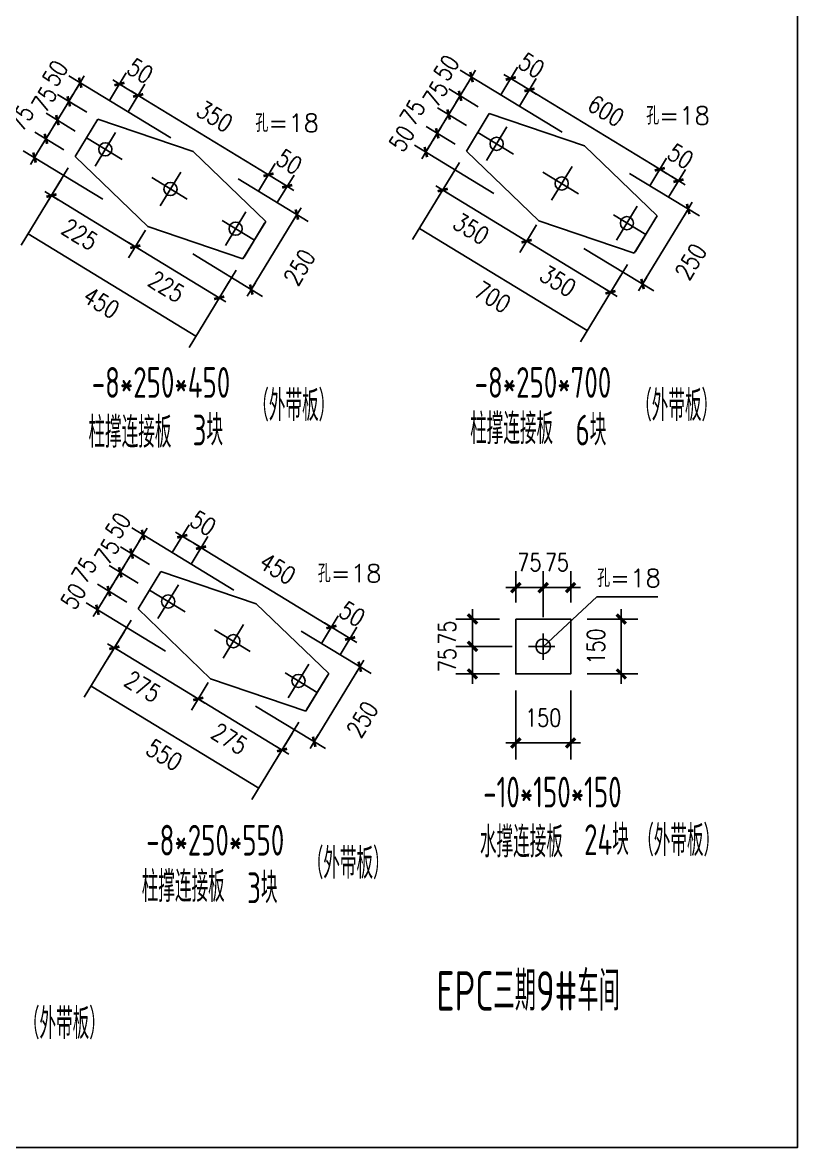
# Model space of a CAD drawing. Header units: millimetres. Extents: x 2451220 to 4527627, y -5186613 to -1639140.
# Drawn here: x 2470465 to 2474703, y -1703288 to -1697136 of the extents above; entities that cross this region are included whole.
import ezdxf

# ---------------------------------------------------------------- set-up
doc = ezdxf.new("R2010")
doc.units = ezdxf.units.MM
doc.header["$LTSCALE"] = 1000
doc.header["$PDMODE"] = 34
doc.linetypes.add('CENTER', pattern=[50.8, 31.75, -6.35, 6.35, -6.35])
doc.layers.add('轴线层', color=1, linetype='CENTER', lineweight=15)
doc.layers.add('钢架', color=7, linetype='Continuous', lineweight=25)
doc.styles.add('DIM_FONT', font='simplex.shx', dxfattribs={"width": 0.8, "bigfont": 'hztxt.shx'})
doc.styles.add('hz', font='gbenor.shx', dxfattribs={"width": 0.75, "height": 100, "bigfont": 'gbcbig.shx'})
doc.styles.get("Standard").update_dxf_attribs({"font": 'txt', "bigfont": 'gbcbig.shx'})
doc.dimstyles.new('WGH(2)', dxfattribs={"dimscale": 1.2, "dimtxt": 100, "dimasz": 0.5, "dimexe": 75, "dimexo": 75, "dimgap": 75, "dimtad": 1, "dimdec": 0, "dimlfac": 0.5, "dimzin": 0, "dimdsep": 46, "dimtxsty": 'DIM_FONT', "dimblk1": '_DIMX', "dimblk2": '_DIMX', "dimsah": 1, "dimcen": 0.09, "dimclrd": 3, "dimclre": 3, "dimclrt": 7, "dimadec": 0, "dimazin": 0, "dimtfac": 1, "dimtdec": 0, "dimtix": 1, "dimtmove": 2, "dimatfit": 3, "dimldrblk": '_DIMX', "dimfxl": 1, "dimtolj": 1, "dimtzin": 0, "dimarcsym": 0})

# ---------------------------------------------------------------- blocks, each defined once
blk = doc.blocks.new('_DIMX')
blk.add_line((-150, 0), (150, 0))
at = {"const_width": 50}
blk.add_lwpolyline([(-70, -70), (70, 70)], dxfattribs=at)
blk = doc.blocks.new('*D1332')
at = {"color": 3, "lineweight": -2}
for p, q in [((2473072.5, -1700398.4), (2472835.3, -1700398.4)), ((2472925.3, -1700398), (2472925.3, -1700397.6)), ((2472925.3, -1700398.4), (2472925.3, -1700547.7)), ((2473141.7, -1700547.7), (2472835.3, -1700547.7)), ((2472925.3, -1700548.1), (2472925.3, -1700548.5))]:
    blk.add_line(p, q, dxfattribs=at)
at = {"layer": 'Defpoints', "color": 0}
for p in [(2473162.5, -1700398.4), (2472925.3, -1700547.7), (2473231.7, -1700547.7)]:
    blk.add_point(p, dxfattribs=at)
at = {"color": 3, "lineweight": -2, "xscale": 0.36, "yscale": 0.36, "zscale": 0.36}
for p, rotation in [((2472925.3, -1700398.4), 270), ((2472925.3, -1700547.7), 90)]:
    blk.add_blockref('_DIMX', p, dxfattribs=dict(at, rotation=rotation))
at = {"color": 7, "insert": (2472787.3, -1700473), "char_height": 96, "attachment_point": 5, "rotation": 90, "style": 'DIM_FONT'}
blk.add_mtext('\\A1;75', dxfattribs=at)
blk = doc.blocks.new('*D1333')
at = {"color": 3, "lineweight": -2}
for p, q in [((2473141.7, -1700547.7), (2472835.3, -1700547.7)), ((2472925.3, -1700547.4), (2472925.3, -1700547)), ((2472925.3, -1700547.7), (2472925.3, -1700698.4)), ((2473072.5, -1700698.4), (2472835.3, -1700698.4)), ((2472925.3, -1700698.7), (2472925.3, -1700699.1))]:
    blk.add_line(p, q, dxfattribs=at)
at = {"layer": 'Defpoints', "color": 0}
for p in [(2473231.7, -1700547.7), (2472925.3, -1700698.4), (2473162.5, -1700698.4)]:
    blk.add_point(p, dxfattribs=at)
at = {"color": 3, "lineweight": -2, "xscale": 0.36, "yscale": 0.36, "zscale": 0.36}
for p, rotation in [((2472925.3, -1700547.7), 270), ((2472925.3, -1700698.4), 90)]:
    blk.add_blockref('_DIMX', p, dxfattribs=dict(at, rotation=rotation))
at = {"color": 7, "insert": (2472787.3, -1700623), "char_height": 96, "attachment_point": 5, "rotation": 90, "style": 'DIM_FONT'}
blk.add_mtext('\\A1;75', dxfattribs=at)
blk = doc.blocks.new('*D1334')
at = {"color": 3, "lineweight": -2}
for p, q in [((2473162.5, -1700308.4), (2473162.5, -1700136.3)), ((2473312, -1700387.7), (2473312, -1700136.3)), ((2473162.1, -1700226.3), (2473161.7, -1700226.3)), ((2473162.5, -1700226.3), (2473312, -1700226.3)), ((2473312.3, -1700226.3), (2473312.7, -1700226.3))]:
    blk.add_line(p, q, dxfattribs=at)
at = {"layer": 'Defpoints', "color": 0}
for p in [(2473312, -1700226.3), (2473162.5, -1700398.4), (2473312, -1700477.7)]:
    blk.add_point(p, dxfattribs=at)
at = {"color": 3, "lineweight": -2, "xscale": 0.36, "yscale": 0.36, "zscale": 0.36}
blk.add_blockref('_DIMX', (2473162.5, -1700226.3), dxfattribs=at)
at = {"color": 3, "lineweight": -2, "xscale": 0.36, "yscale": 0.36, "zscale": 0.36, "rotation": 180}
blk.add_blockref('_DIMX', (2473312, -1700226.3), dxfattribs=at)
at = {"color": 7, "insert": (2473237.2, -1700088.3), "char_height": 96, "attachment_point": 5, "style": 'DIM_FONT'}
blk.add_mtext('\\A1;75', dxfattribs=at)
blk = doc.blocks.new('*D1335')
at = {"color": 3, "lineweight": -2}
for p, q in [((2473312, -1700387.7), (2473312, -1700136.3)), ((2473462.5, -1700308.4), (2473462.5, -1700136.3)), ((2473311.6, -1700226.3), (2473311.3, -1700226.3)), ((2473312, -1700226.3), (2473462.5, -1700226.3)), ((2473462.8, -1700226.3), (2473463.2, -1700226.3))]:
    blk.add_line(p, q, dxfattribs=at)
at = {"layer": 'Defpoints', "color": 0}
for p in [(2473462.5, -1700226.3), (2473462.5, -1700398.4), (2473312, -1700477.7)]:
    blk.add_point(p, dxfattribs=at)
at = {"color": 3, "lineweight": -2, "xscale": 0.36, "yscale": 0.36, "zscale": 0.36}
blk.add_blockref('_DIMX', (2473312, -1700226.3), dxfattribs=at)
at = {"color": 3, "lineweight": -2, "xscale": 0.36, "yscale": 0.36, "zscale": 0.36, "rotation": 180}
blk.add_blockref('_DIMX', (2473462.5, -1700226.3), dxfattribs=at)
at = {"color": 7, "insert": (2473387.2, -1700088.3), "char_height": 96, "attachment_point": 5, "style": 'DIM_FONT'}
blk.add_mtext('\\A1;75', dxfattribs=at)
blk = doc.blocks.new('*D1336')
at = {"color": 3, "lineweight": -2}
for p, q in [((2473162.5, -1700788.4), (2473162.5, -1701165.9)), ((2473462.5, -1700788.4), (2473462.5, -1701165.9)), ((2473162.1, -1701075.9), (2473161.7, -1701075.9)), ((2473462.5, -1701075.9), (2473162.5, -1701075.9)), ((2473462.8, -1701075.9), (2473463.2, -1701075.9))]:
    blk.add_line(p, q, dxfattribs=at)
at = {"layer": 'Defpoints', "color": 0}
for p in [(2473162.5, -1700698.4), (2473462.5, -1700698.4), (2473162.5, -1701075.9)]:
    blk.add_point(p, dxfattribs=at)
at = {"color": 3, "lineweight": -2, "xscale": 0.36, "yscale": 0.36, "zscale": 0.36}
blk.add_blockref('_DIMX', (2473162.5, -1701075.9), dxfattribs=at)
at = {"color": 3, "lineweight": -2, "xscale": 0.36, "yscale": 0.36, "zscale": 0.36, "rotation": 180}
blk.add_blockref('_DIMX', (2473462.5, -1701075.9), dxfattribs=at)
at = {"color": 7, "insert": (2473312.5, -1700937.9), "char_height": 96, "attachment_point": 5, "style": 'DIM_FONT'}
blk.add_mtext('\\A1;150', dxfattribs=at)
blk = doc.blocks.new('*D1337')
at = {"color": 3, "lineweight": -2}
for p, q in [((2473552.5, -1700398.4), (2473829.3, -1700398.4)), ((2473739.3, -1700398), (2473739.3, -1700397.6)), ((2473739.3, -1700698.4), (2473739.3, -1700398.4)), ((2473552.5, -1700698.4), (2473829.3, -1700698.4)), ((2473739.3, -1700698.7), (2473739.3, -1700699.1))]:
    blk.add_line(p, q, dxfattribs=at)
at = {"layer": 'Defpoints', "color": 0}
for p in [(2473462.5, -1700398.4), (2473739.3, -1700398.4), (2473462.5, -1700698.4)]:
    blk.add_point(p, dxfattribs=at)
at = {"color": 3, "lineweight": -2, "xscale": 0.36, "yscale": 0.36, "zscale": 0.36}
for p, rotation in [((2473739.3, -1700398.4), 270), ((2473739.3, -1700698.4), 90)]:
    blk.add_blockref('_DIMX', p, dxfattribs=dict(at, rotation=rotation))
at = {"color": 7, "insert": (2473601.3, -1700548.4), "char_height": 96, "attachment_point": 5, "rotation": 90, "style": 'DIM_FONT'}
blk.add_mtext('\\A1;150', dxfattribs=at)

msp = doc.modelspace()

# ---------------------------------------------------------------- linework, layer by layer
at = {"color": 3}
for p, q in [((2470940, -1697562), (2471032.1, -1697410.8)), ((2473415.8, -1697736.3), (2472858.7, -1697396.9)), ((2473079.9, -1697531.7), (2473172.1, -1697380.5)), ((2470717.8, -1697567.2), (2470780.2, -1697464.7)), ((2471275.8, -1697766.7), (2470718.7, -1697427.2)), ((2470780.4, -1697464.5), (2470780.5, -1697464.2)), ((2470994.4, -1697472.2), (2470994.2, -1697472)), ((2470994.7, -1697472.3), (2471097.1, -1697534.7)), ((2471042.5, -1697624.5), (2471134.6, -1697473.3)), ((2471042.5, -1697624.5), (2471134.6, -1697473.3)), ((2472857.7, -1697536.8), (2472920.2, -1697434.3)), ((2472920.3, -1697434.1), (2472920.4, -1697433.9)), ((2473134.3, -1697441.8), (2473134.1, -1697441.7)), ((2473134.6, -1697442), (2473237.1, -1697504.4)), ((2473182.4, -1697594.1), (2473274.5, -1697442.9)), ((2473182.4, -1697594.1), (2473274.5, -1697442.9)), ((2470816.1, -1697627.1), (2470656.3, -1697529.7)), ((2470754.6, -1697589.6), (2470656.3, -1697529.7)), ((2471097.4, -1697534.9), (2471097.6, -1697535)), ((2471097.4, -1697534.9), (2471809.6, -1697968.8)), ((2472795.3, -1697639.3), (2472857.7, -1697536.8)), ((2472956, -1697596.7), (2472796.2, -1697499.4)), ((2472894.5, -1697559.2), (2472796.2, -1697499.4)), ((2472857.6, -1697537.1), (2472857.4, -1697537.3)), ((2472857.9, -1697536.6), (2472858, -1697536.3)), ((2473237.3, -1697504.5), (2473237.6, -1697504.7)), ((2473237.3, -1697504.5), (2473949.5, -1697938.4)), ((2470655.3, -1697669.7), (2470717.8, -1697567.2)), ((2470717.6, -1697567.4), (2470717.5, -1697567.7)), ((2470717.9, -1697566.9), (2470718.1, -1697566.7)), ((2470753.6, -1697729.5), (2470593.9, -1697632.2)), ((2470753.6, -1697729.5), (2470593.9, -1697632.2)), ((2472732.8, -1697741.8), (2472795.3, -1697639.3)), ((2472893.6, -1697699.2), (2472733.8, -1697601.8)), ((2472893.6, -1697699.2), (2472733.8, -1697601.8)), ((2472795.1, -1697639.6), (2472795, -1697639.8)), ((2472795.4, -1697639.1), (2472795.6, -1697638.8)), ((2470592.9, -1697772.1), (2470655.3, -1697669.7)), ((2470655.2, -1697669.9), (2470655, -1697670.1)), ((2470655.5, -1697669.4), (2470655.6, -1697669.2)), ((2472831.1, -1697801.7), (2472671.4, -1697704.3)), ((2470592.9, -1697772.1), (2470530.5, -1697874.6)), ((2470691.2, -1697832), (2470531.4, -1697734.7)), ((2472732.8, -1697741.8), (2472670.4, -1697844.3)), ((2470903.1, -1698101.6), (2470469, -1697837.1)), ((2473043, -1698071.3), (2472608.9, -1697806.8)), ((2471755.1, -1698058.7), (2471847.3, -1697907.5)), ((2471755.1, -1698058.7), (2471847.3, -1697907.5)), ((2472855.1, -1697900.6), (2472597.8, -1698322.9)), ((2473895.1, -1698028.3), (2473987.2, -1697877.1)), ((2473895.1, -1698028.3), (2473987.2, -1697877.1)), ((2470715.2, -1697931), (2470457.9, -1698353.3)), ((2471809.6, -1697968.8), (2471809.3, -1697968.6)), ((2471809.8, -1697968.9), (2471912.3, -1698031.4)), ((2471857.6, -1698121.1), (2471949.7, -1697969.9)), ((2472817.7, -1697962.1), (2472725.4, -1698113.5)), ((2473784.8, -1697960.9), (2474166.7, -1698193.2)), ((2473949.5, -1697938.4), (2473949.2, -1697938.3)), ((2473949.7, -1697938.6), (2474052.2, -1698001)), ((2473997.5, -1698090.8), (2474089.7, -1697939.5)), ((2470677.7, -1697992.4), (2470585.5, -1698143.8)), ((2471644.8, -1697991.3), (2472026.8, -1698223.6)), ((2471912.5, -1698031.5), (2471912.8, -1698031.7)), ((2474052.5, -1698001.2), (2474052.7, -1698001.3)), ((2470623.2, -1698082.5), (2471081.4, -1698361.8)), ((2472763.1, -1698052.2), (2473221.4, -1698331.4)), ((2471965.1, -1698186.4), (2471716, -1698596)), ((2474105, -1698156.1), (2473855.9, -1698565.7)), ((2471136.5, -1698272), (2471044.2, -1698423.4)), ((2471136.5, -1698272), (2471044.2, -1698423.4)), ((2472635.5, -1698261.6), (2473552.7, -1698820.4)), ((2473276.4, -1698241.7), (2473184.1, -1698393.1)), ((2473276.4, -1698241.7), (2473184.1, -1698393.1)), ((2470495.6, -1698291.9), (2471412.7, -1698850.7)), ((2473221.9, -1698331.7), (2473680.2, -1698611)), ((2471081.9, -1698362.1), (2471540.2, -1698641.4)), ((2473535.3, -1698371), (2473917.3, -1698603.3)), ((2471395.4, -1698401.3), (2471777.3, -1698633.7)), ((2473772.8, -1698459.7), (2473515.5, -1698882)), ((2471632.8, -1698490), (2471375.5, -1698912.4)), ((2473735.3, -1698521.2), (2473643, -1698672.7)), ((2471595.4, -1698551.5), (2471503, -1698703)), ((2471061.8, -1700040.2), (2471124.2, -1699937.7)), ((2471619.8, -1700239.6), (2471062.7, -1699900.2)), ((2471124.4, -1699937.4), (2471124.5, -1699937.2)), ((2471284, -1700035), (2471376.1, -1699883.8)), ((2471338.4, -1699945.1), (2471338.2, -1699945)), ((2471338.6, -1699945.3), (2471441.1, -1700007.7)), ((2471386.5, -1700097.5), (2471478.6, -1699946.2)), ((2471386.5, -1700097.5), (2471478.6, -1699946.2)), ((2470999.3, -1700142.6), (2471061.8, -1700040.2)), ((2471160.1, -1700100), (2471000.3, -1700002.7)), ((2471098.6, -1700062.6), (2471000.3, -1700002.7)), ((2471061.6, -1700040.4), (2471061.5, -1700040.6)), ((2471061.9, -1700039.9), (2471062.1, -1700039.7)), ((2471441.4, -1700007.9), (2471441.6, -1700008)), ((2471441.4, -1700007.9), (2472153.5, -1700441.8)), ((2471097.6, -1700202.5), (2470937.8, -1700105.2)), ((2471097.6, -1700202.5), (2470937.8, -1700105.2)), ((2470936.9, -1700245.1), (2470999.3, -1700142.6)), ((2470999.2, -1700142.9), (2470999, -1700143.1)), ((2470999.5, -1700142.4), (2470999.6, -1700142.1)), ((2470936.9, -1700245.1), (2470874.5, -1700347.6)), ((2471035.2, -1700305), (2470875.4, -1700207.6)), ((2471247.1, -1700574.6), (2470813, -1700310.1)), ((2471059.2, -1700403.9), (2470801.9, -1700826.3)), ((2472099.1, -1700531.7), (2472191.3, -1700380.4)), ((2472099.1, -1700531.7), (2472191.3, -1700380.4)), ((2471021.7, -1700465.4), (2470929.5, -1700616.8)), ((2471988.8, -1700464.2), (2472370.8, -1700696.6)), ((2472153.5, -1700441.8), (2472153.3, -1700441.6)), ((2472153.8, -1700441.9), (2472256.3, -1700504.4)), ((2472201.6, -1700594.1), (2472293.7, -1700442.9)), ((2472256.5, -1700504.5), (2472256.8, -1700504.7)), ((2470967.2, -1700555.5), (2471425.4, -1700834.8)), ((2472309.1, -1700659.4), (2472059.9, -1701069)), ((2470839.6, -1700764.9), (2471756.7, -1701323.7)), ((2471480.5, -1700745), (2471388.2, -1700896.4)), ((2471480.5, -1700745), (2471388.2, -1700896.4)), ((2471425.9, -1700835.1), (2471884.2, -1701114.4)), ((2471739.4, -1700874.3), (2472121.3, -1701106.6)), ((2471976.8, -1700963), (2471719.5, -1701385.3)), ((2471939.3, -1701024.5), (2471847, -1701176))]:
    msp.add_line(p, q, dxfattribs=at)
at = {"color": 1}
for p, q in [((2472892.6, -1697839.1), (2473017.5, -1697634.2)), ((2473538.7, -1697811.2), (2473017.5, -1697634.2)), ((2470752.7, -1697869.5), (2470877.5, -1697664.5)), ((2471398.8, -1697841.6), (2470877.5, -1697664.5)), ((2470815.1, -1697767), (2471010, -1697885.8)), ((2472955, -1697736.6), (2473150, -1697855.4)), ((2471795.2, -1698223.6), (2471398.8, -1697841.6)), ((2472892.6, -1697839.1), (2473289.3, -1698221.3)), ((2473935.1, -1698193.2), (2473538.7, -1697811.2)), ((2470752.7, -1697869.5), (2471149.3, -1698251.7)), ((2473311.1, -1697953.6), (2473506.1, -1698072.4)), ((2471171.2, -1697984), (2471366.1, -1698102.7)), ((2473696.6, -1698188.4), (2473872.7, -1698295.7)), ((2473810.2, -1698398.2), (2473935.1, -1698193.2)), ((2471149.3, -1698251.7), (2471670.3, -1698428.6)), ((2471556.6, -1698218.8), (2471732.7, -1698326.1)), ((2471670.3, -1698428.6), (2471795.2, -1698223.6)), ((2473289.3, -1698221.3), (2473810.2, -1698398.2)), ((2471096.7, -1700342.4), (2471221.5, -1700137.5)), ((2471742.8, -1700314.6), (2471221.5, -1700137.5)), ((2471159.1, -1700240), (2471354, -1700358.7)), ((2471096.7, -1700342.4), (2471493.3, -1700724.6)), ((2472139.2, -1700696.6), (2471742.8, -1700314.6)), ((2471515.2, -1700456.9), (2471710.1, -1700575.7)), ((2471493.3, -1700724.6), (2472014.3, -1700901.5)), ((2471900.6, -1700691.8), (2472076.7, -1700799.1)), ((2472014.3, -1700901.5), (2472139.2, -1700696.6))]:
    msp.add_line(p, q, dxfattribs=at)
for p, q in [((2473001.3, -1697891.3), (2473113.7, -1697706.9)), ((2470861.4, -1697921.7), (2470973.8, -1697737.2)), ((2471217.5, -1698138.6), (2471329.9, -1697954.2)), ((2473357.4, -1698108.3), (2473469.8, -1697923.8)), ((2473826.4, -1698141.1), (2473714, -1698325.5)), ((2471686.4, -1698171.4), (2471574.1, -1698355.9)), ((2473928.9, -1698203.5), (2473816.5, -1698388)), ((2471788.9, -1698233.8), (2471676.5, -1698418.3)), ((2471205.4, -1700394.6), (2471317.8, -1700210.2)), ((2473606.4, -1700276.1), (2473312, -1700549.9)), ((2473606.4, -1700276.1), (2473938.8, -1700276.1)), ((2471561.5, -1700611.6), (2471673.9, -1700427.1)), ((2473312, -1700477.7), (2473312, -1700622)), ((2473231.7, -1700547.7), (2473375.9, -1700547.7)), ((2472030.4, -1700644.4), (2471918, -1700828.8)), ((2472132.9, -1700706.8), (2472020.5, -1700891.3))]:
    msp.add_line(p, q)
for points in [[(2466480, -1696967.7), (2474703, -1696967.7), (2474703, -1703288.1), (2466480, -1703288.1)], [(2473162.5, -1700398.4), (2473462.5, -1700398.4), (2473462.5, -1700698.4), (2473162.5, -1700698.4)]]:
    msp.add_lwpolyline(points, close=True)
for centre in [(2473057.5, -1697799.1), (2470917.6, -1697829.4), (2471273.7, -1698046.4), (2473413.6, -1698016), (2473770.2, -1698233.3), (2471630.3, -1698263.6), (2471261.6, -1700302.4), (2471617.7, -1700519.4), (2471974.2, -1700736.6)]:
    msp.add_circle(centre, 36, dxfattribs=at)
msp.add_circle((2473312, -1700547.7), 40)

# ---------------------------------------------------------------- block references
at = {"color": 3, "yscale": 0.2880000001750886, "zscale": 0.288}
for p, xscale, rotation in [((2470780.2, -1697464.7), 0.2880000004254469, 238.6472382933256), ((2472920.2, -1697434.3), 0.2880000004254469, 238.6472382933256), ((2473134.6, -1697442), 0.2879999997854952, 328.6472383242373), ((2470994.7, -1697472.3), 0.2879999997854952, 328.6472383242373), ((2473237.1, -1697504.4), 0.2879999997854952, 148.6472383242373), ((2473237.1, -1697504.4), 0.2879999997854952, 148.6472383242373), ((2470717.8, -1697567.2), 0.2880000004254469, 238.6472382933256), ((2470717.8, -1697567.2), 0.2880000004254469, 58.64723829332556), ((2471097.1, -1697534.7), 0.2879999997854952, 148.6472383242373), ((2471097.1, -1697534.7), 0.2879999997854952, 148.6472383242373), ((2472857.7, -1697536.8), 0.2880000004254469, 238.6472382933256), ((2472857.7, -1697536.8), 0.2880000004254469, 58.64723829332556), ((2472795.3, -1697639.3), 0.2880000004254469, 238.6472382933256), ((2472795.3, -1697639.3), 0.2880000004254469, 58.64723829332556), ((2470655.3, -1697669.7), 0.2880000004254469, 238.6472382933256), ((2470655.3, -1697669.7), 0.2880000004254469, 58.64723829332556), ((2470592.9, -1697772.1), 0.2880000004254469, 58.64723829332556), ((2470592.9, -1697772.1), 0.2880000004254469, 238.6472382933256), ((2472732.8, -1697741.8), 0.2880000004254469, 58.64723829332556), ((2472732.8, -1697741.8), 0.2880000004254469, 238.6472382933256), ((2470530.5, -1697874.6), 0.2880000004254469, 58.64723829332556), ((2472670.4, -1697844.3), 0.2880000004254469, 58.64723829332556), ((2473949.7, -1697938.6), 0.2879999997854952, 328.6472383242373), ((2473949.7, -1697938.6), 0.2879999997854952, 328.6472383242373), ((2471809.8, -1697968.9), 0.2879999997854952, 328.6472383242373), ((2471809.8, -1697968.9), 0.2879999997854952, 328.6472383242373), ((2474052.2, -1698001), 0.2879999997854952, 148.6472383242373), ((2471912.3, -1698031.4), 0.2879999997854952, 148.6472383242373), ((2472762.9, -1698052), 0.2880000000817526, 148.6408653359694), ((2470622.9, -1698082.4), 0.2880000000817526, 148.6408653359694), ((2471965.3, -1698186.2), 0.2880000000420265, 58.68771909735014), ((2474105.2, -1698155.8), 0.2880000000420265, 58.68771909735014), ((2471081.7, -1698361.9), 0.287999999684114, 328.6408652877592), ((2471081.7, -1698361.9), 0.2880000000817526, 148.6408653359694), ((2473221.6, -1698331.6), 0.287999999684114, 328.6408652877592), ((2473221.6, -1698331.6), 0.2880000000817526, 148.6408653359694), ((2473855.7, -1698565.9), 0.28799999964419, 238.6877190492047), ((2471715.8, -1698596.3), 0.28799999964419, 238.6877190492047), ((2473680.2, -1698611), 0.287999999684114, 328.6408652877592), ((2471540.2, -1698641.4), 0.287999999684114, 328.6408652877592), ((2471124.2, -1699937.7), 0.2880000004254469, 238.6472382933256), ((2471338.6, -1699945.3), 0.2879999997854952, 328.6472383242373), ((2471061.8, -1700040.2), 0.2880000004254469, 238.6472382933256), ((2471061.8, -1700040.2), 0.2880000004254469, 58.64723829332556), ((2471441.1, -1700007.7), 0.2879999997854952, 148.6472383242373), ((2471441.1, -1700007.7), 0.2879999997854952, 148.6472383242373), ((2470999.3, -1700142.6), 0.2880000004254469, 238.6472382933256), ((2470999.3, -1700142.6), 0.2880000004254469, 58.64723829332556), ((2470936.9, -1700245.1), 0.2880000004254469, 58.64723829332556), ((2470936.9, -1700245.1), 0.2880000004254469, 238.6472382933256), ((2470874.5, -1700347.6), 0.2880000004254469, 58.64723829332556), ((2472153.8, -1700441.9), 0.2879999997854952, 328.6472383242373), ((2472153.8, -1700441.9), 0.2879999997854952, 328.6472383242373), ((2472256.3, -1700504.4), 0.2879999997854952, 148.6472383242373), ((2470966.9, -1700555.3), 0.2880000000817526, 148.6408653359694), ((2472309.3, -1700659.1), 0.2880000000420265, 58.68771909735014), ((2471425.7, -1700834.9), 0.287999999684114, 328.6408652877592), ((2471425.7, -1700834.9), 0.2880000000817526, 148.6408653359694), ((2472059.8, -1701069.2), 0.28799999964419, 238.6877190492047), ((2471884.2, -1701114.4), 0.287999999684114, 328.6408652877592)]:
    msp.add_blockref('_DIMX', p, dxfattribs=dict(at, xscale=xscale, rotation=rotation))

# ---------------------------------------------------------------- texts
at = {"color": 7, "char_height": 96, "attachment_point": 5, "style": 'DIM_FONT'}
for s, insert, rotation in [('\\A1;50', (2470643.4, -1697413.7), 58.64724), ('\\A1;50', (2471108.3, -1697401), 328.64724), ('\\A1;50', (2472783.3, -1697383.4), 58.64724), ('\\A1;50', (2473248.3, -1697370.7), 328.64724), ('\\A1;75', (2472724, -1697525.6), 58.64724), ('\\A1;75', (2470584.1, -1697556), 58.64724), ('\\A1;75', (2470458.6, -1697658.3), 58.64724), ('\\A1;350', (2471515.9, -1697649.4), 328.64724), ('\\A1;75', (2472598.5, -1697628), 58.64724), ('\\A1;600', (2473655.8, -1697619), 328.64724), ('\\A1;50', (2472539.3, -1697770.3), 58.64724), ('\\A1;50', (2471923.5, -1697897.7), 328.64724), ('\\A1;50', (2474063.4, -1697867.3), 328.64724), ('\\A1;225', (2470778, -1698294.6), 328.64087), ('\\A1;350', (2472918, -1698264.2), 328.64087), ('\\A1;250', (2471979, -1698474.2), 58.68772), ('\\A1;250', (2474119, -1698443.9), 58.68772), ('\\A1;225', (2471252.6, -1698580), 328.64087), ('\\A1;350', (2473392.6, -1698549.6), 328.64087), ('\\A1;700', (2473035.8, -1698638.1), 328.64724), ('\\A1;450', (2470895.9, -1698668.4), 328.64724), ('\\A1;50', (2471452.3, -1699874), 328.64724), ('\\A1;50', (2470987.4, -1699886.7), 58.64724), ('\\A1;75', (2470928.1, -1700029), 58.64724), ('\\A1;450', (2471859.9, -1700122.3), 328.64724), ('\\A1;75', (2470802.6, -1700131.3), 58.64724), ('\\A1;50', (2470743.3, -1700273.6), 58.64724), ('\\A1;50', (2472267.5, -1700370.7), 328.64724), ('\\A1;275', (2471122, -1700767.5), 328.64087), ('\\A1;250', (2472323, -1700947.2), 58.68772), ('\\A1;275', (2471596.6, -1701053), 328.64087), ('\\A1;550', (2471239.9, -1701141.4), 328.64724)]:
    msp.add_mtext(s, dxfattribs=dict(at, insert=insert, rotation=rotation))
at = {"layer": '轴线层', "color": 4, "lineweight": -3}
for p in [(2473875.9, -1697693.9), (2471738.2, -1697734.1), (2472079.9, -1700197.2), (2473607.4, -1700223.1)]:
    msp.add_text('孔=18', height=98, dxfattribs=at).set_placement(p)
at = {"layer": '钢架', "lineweight": 13, "style": 'hz', "width": 0.75}
for s, p in [('-8*250*450', (2470843.3, -1699188.3)), ('-8*250*700', (2472937.2, -1699188.3)), ('-10*150*150', (2472984.1, -1701428.5)), ('-8*250*550', (2471141.3, -1701691.6))]:
    msp.add_text(s, height=168, dxfattribs=at).set_placement(p)
at = {"layer": '钢架', "lineweight": 13, "attachment_point": 1, "style": 'hz'}
for s, insert, char_height, width in [('（外带板）', (2471721.2, -1699147.3), 168, 688.503), ('（外带板）', (2473815.2, -1699147.3), 168, 688.503), ('柱撑连接板', (2472912.8, -1699273.8), 168, 688.503), ('  柱撑连接板', (2470689, -1699293.2), 168, 688.503), ('3块', (2471395.2, -1699280.7), 168, 688.503), ('6块', (2473489.2, -1699280.7), 168, 688.503), ('  水撑连接板', (2472829.8, -1701533.5), 168, 688.503), ('24块', (2473536, -1701520.9), 168, 688.503), ('（外带板）', (2473826.4, -1701526.3), 168, 688.503), ('（外带板）', (2472019.2, -1701650.6), 168, 688.503), ('柱撑连接板', (2471116.9, -1701777.1), 168, 688.503), ('3块', (2471693.2, -1701784), 168, 688.503), ('EPC三期9#车间', (2472728.3, -1702324), 215.91, 1567.318), ('（外带板）', (2470466.8, -1702526.9), 168, 688.503)]:
    msp.add_mtext(s, dxfattribs=dict(at, insert=insert, char_height=char_height, width=width))

# ---------------------------------------------------------------- dimensions: what is measured, and where the dimension line sits
for base, p1, p2, picture, middle in [((2473312, -1700226.3), (2473162.5, -1700398.4), (2473312, -1700477.7), '*D1334', (2473237.2, -1700088.3)), ((2473462.5, -1700226.3), (2473312, -1700477.7), (2473462.5, -1700398.4), '*D1335', (2473387.2, -1700088.3)), ((2473162.5, -1701075.9), (2473462.5, -1700698.4), (2473162.5, -1700698.4), '*D1336', (2473312.5, -1700937.9))]:
    dim = msp.add_linear_dim(base=base, p1=p1, p2=p2, dimstyle='WGH(2)', override={"dimtxt": 80, "dimasz": 0.3})
    dim.commit()
    dim.dimension.update_dxf_attribs({"geometry": picture, "text_midpoint": middle})
for base, p1, p2, picture, middle in [((2472925.3, -1700547.7), (2473162.5, -1700398.4), (2473231.7, -1700547.7), '*D1332', (2472787.3, -1700473)), ((2473739.3, -1700398.4), (2473462.5, -1700698.4), (2473462.5, -1700398.4), '*D1337', (2473601.3, -1700548.4)), ((2472925.3, -1700698.4), (2473231.7, -1700547.7), (2473162.5, -1700698.4), '*D1333', (2472787.3, -1700623))]:
    dim = msp.add_linear_dim(base=base, p1=p1, p2=p2, angle=90, dimstyle='WGH(2)', override={"dimtxt": 80, "dimasz": 0.3})
    dim.commit()
    dim.dimension.update_dxf_attribs({"geometry": picture, "text_midpoint": middle})

doc.saveas('drawing.dxf')
